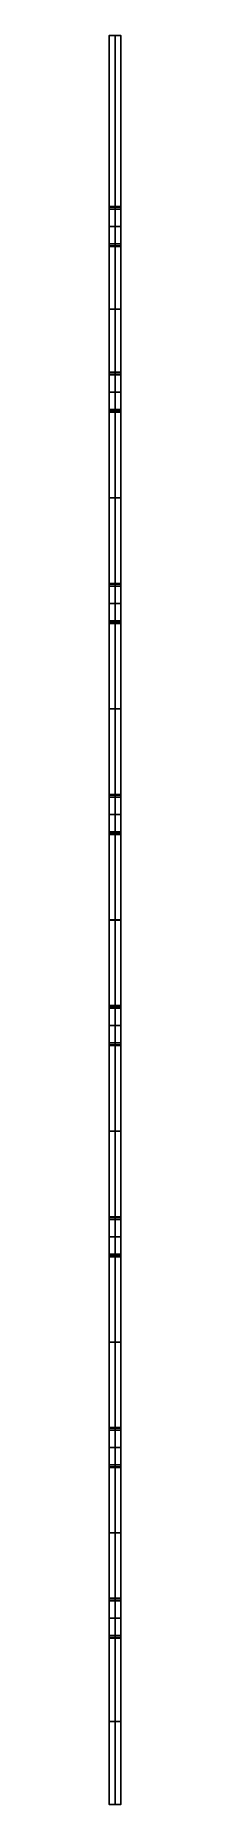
# Model space of a CAD drawing. Header units: millimetres. Extents: x 112 to 114, y -155 to 155.
import ezdxf

# ---------------------------------------------------------------- set-up
doc = ezdxf.new("R2010")
doc.units = ezdxf.units.MM
doc.header["$MEASUREMENT"] = 0
doc.layers.add('Default', color=7, linetype='Continuous', true_color=0x000000)

msp = doc.modelspace()

# ---------------------------------------------------------------- linework, layer by layer
at = {"layer": 'Default'}
for p, q in [((113, 125.02, 2), (113, 155, 2)), ((113, -155, 68), (113, 155, 68)), ((114, 125.02, 3.59), (112, 125.02, 3.59)), ((112, 125.02, 2.8), (114, 125.02, 2.8)), ((112, 124.88, 3.91), (114, 124.88, 3.91)), ((114, 124.56, 4.05), (112, 124.56, 4.05)), ((113, 125.02, 2), (113, 125.02, 3.59)), ((113, 124.56, 4.05), (113, 118.48, 4.05)), ((112, 121.52, 4.05), (114, 121.52, 4.05)), ((114, 118.48, 4.05), (112, 118.48, 4.05)), ((112, 118.15, 3.91), (114, 118.15, 3.91)), ((114, 118.02, 3.59), (112, 118.02, 3.59)), ((112, 118.02, 2.8), (114, 118.02, 2.8)), ((113, 118.02, 3.59), (113, 118.02, 2)), ((113, 95.99, 2), (113, 118.02, 2)), ((112, 107.01, 2), (114, 107.01, 2)), ((114, 95.99, 3.59), (112, 95.99, 3.59)), ((112, 95.99, 2.8), (114, 95.99, 2.8)), ((112, 95.86, 3.91), (114, 95.86, 3.91)), ((114, 95.54, 4.05), (112, 95.54, 4.05)), ((113, 95.99, 2), (113, 95.99, 3.59)), ((113, 95.54, 4.05), (113, 89.45, 4.05)), ((112, 92.5, 4.05), (114, 92.5, 4.05)), ((114, 89.45, 4.05), (112, 89.45, 4.05)), ((112, 89.13, 3.91), (114, 89.13, 3.91)), ((114, 89, 3.59), (112, 89, 3.59)), ((112, 89, 2.8), (114, 89, 2.8)), ((113, 89, 3.59), (113, 89, 2)), ((113, 58.96, 2), (113, 89, 2)), ((112, 73.98, 2), (114, 73.98, 2)), ((114, 58.96, 3.59), (112, 58.96, 3.59)), ((112, 58.96, 2.8), (114, 58.96, 2.8)), ((113, 58.96, 2), (113, 58.96, 3.59)), ((112, 58.83, 3.91), (114, 58.83, 3.91)), ((114, 58.51, 4.05), (112, 58.51, 4.05)), ((113, 58.51, 4.05), (113, 52.42, 4.05)), ((112, 55.47, 4.05), (114, 55.47, 4.05)), ((114, 52.42, 4.05), (112, 52.42, 4.05)), ((112, 52.1, 3.91), (114, 52.1, 3.91)), ((114, 51.97, 3.59), (112, 51.97, 3.59)), ((112, 51.97, 2.8), (114, 51.97, 2.8)), ((113, 51.97, 3.59), (113, 51.97, 2)), ((113, 22, 2), (113, 51.97, 2)), ((112, 36.99, 2), (114, 36.99, 2)), ((114, 22, 3.59), (112, 22, 3.59)), ((112, 22, 2.8), (114, 22, 2.8)), ((112, 21.87, 3.91), (114, 21.87, 3.91)), ((113, 22, 2), (113, 22, 3.59)), ((114, 21.55, 4.05), (112, 21.55, 4.05)), ((113, 21.55, 4.05), (113, 15.46, 4.05)), ((112, 18.51, 4.05), (114, 18.51, 4.05)), ((114, 15.46, 4.05), (112, 15.46, 4.05)), ((112, 15.14, 3.91), (114, 15.14, 3.91)), ((114, 15.01, 3.59), (112, 15.01, 3.59)), ((112, 15.01, 2.8), (114, 15.01, 2.8)), ((113, 15.01, 3.59), (113, 15.01, 2)), ((113, -15, 2), (113, 15.01, 2)), ((112, 0.01, 2), (114, 0.01, 2)), ((112, 0, 68), (114, 0, 68)), ((114, -15, 3.59), (112, -15, 3.59)), ((112, -15, 2.8), (114, -15, 2.8)), ((112, -15.13, 3.91), (114, -15.13, 3.91)), ((114, -15.45, 4.05), (112, -15.45, 4.05)), ((113, -15, 2), (113, -15, 3.59)), ((113, -15.45, 4.05), (113, -21.54, 4.05)), ((112, -18.49, 4.05), (114, -18.49, 4.05)), ((114, -21.54, 4.05), (112, -21.54, 4.05)), ((112, -21.86, 3.91), (114, -21.86, 3.91)), ((114, -21.99, 3.59), (112, -21.99, 3.59)), ((112, -21.99, 2.8), (114, -21.99, 2.8)), ((113, -21.99, 3.59), (113, -21.99, 2)), ((113, -52.01, 2), (113, -21.99, 2)), ((112, -37, 2), (114, -37, 2)), ((114, -52.01, 3.59), (112, -52.01, 3.59)), ((112, -52.01, 2.8), (114, -52.01, 2.8)), ((112, -52.14, 3.91), (114, -52.14, 3.91)), ((114, -52.47, 4.05), (112, -52.47, 4.05)), ((113, -52.01, 2), (113, -52.01, 3.59)), ((113, -52.47, 4.05), (113, -58.55, 4.05)), ((112, -55.51, 4.05), (114, -55.51, 4.05)), ((114, -58.55, 4.05), (112, -58.55, 4.05)), ((112, -58.87, 3.91), (114, -58.87, 3.91)), ((114, -59.01, 3.59), (112, -59.01, 3.59)), ((112, -59.01, 2.8), (114, -59.01, 2.8)), ((113, -59.01, 3.59), (113, -59.01, 2)), ((113, -88.92, 2), (113, -59.01, 2)), ((112, -73.97, 2), (114, -73.97, 2)), ((114, -88.92, 3.59), (112, -88.92, 3.59)), ((112, -88.92, 2.8), (114, -88.92, 2.8)), ((112, -89.06, 3.91), (114, -89.06, 3.91)), ((114, -89.38, 4.05), (112, -89.38, 4.05)), ((113, -88.92, 2), (113, -88.92, 3.59)), ((113, -89.38, 4.05), (113, -95.46, 4.05)), ((112, -92.42, 4.05), (114, -92.42, 4.05)), ((114, -95.46, 4.05), (112, -95.46, 4.05)), ((112, -95.79, 3.91), (114, -95.79, 3.91)), ((114, -95.92, 3.59), (112, -95.92, 3.59)), ((112, -95.92, 2.8), (114, -95.92, 2.8)), ((113, -95.92, 3.59), (113, -95.92, 2)), ((113, -118.83, 2), (113, -95.92, 2)), ((112, -107.37, 2), (114, -107.37, 2)), ((114, -118.83, 3.59), (112, -118.83, 3.59)), ((112, -118.83, 2.8), (114, -118.83, 2.8)), ((112, -118.96, 3.91), (114, -118.96, 3.91)), ((114, -119.28, 4.05), (112, -119.28, 4.05)), ((113, -118.83, 2), (113, -118.83, 3.59)), ((113, -119.28, 4.05), (113, -125.37, 4.05)), ((112, -122.32, 4.05), (114, -122.32, 4.05)), ((114, -125.37, 4.05), (112, -125.37, 4.05)), ((112, -125.69, 3.91), (114, -125.69, 3.91)), ((114, -125.82, 3.59), (112, -125.82, 3.59)), ((112, -125.82, 2.8), (114, -125.82, 2.8)), ((113, -125.82, 3.59), (113, -125.82, 2)), ((113, -155, 2), (113, -125.82, 2)), ((112, -140.41, 2), (114, -140.41, 2))]:
    msp.add_line(p, q, dxfattribs=at)
at = {"layer": 'Default', "extrusion": (1, 0, 0)}
for centre, start, end in [((124.56, 3.59, 112), 0, 90), ((124.56, 3.59, 113), 0, 90), ((124.56, 3.59, 114), 360, 90), ((118.48, 3.59, 112), 90, 180), ((118.48, 3.59, 113), 90, 180), ((118.48, 3.59, 114), 90, 180), ((95.54, 3.59, 112), 0, 90), ((95.54, 3.59, 113), 0, 90), ((95.54, 3.59, 114), 0, 90), ((89.45, 3.59, 112), 90, 180), ((89.45, 3.59, 113), 90, 180), ((89.45, 3.59, 114), 90, 180), ((58.51, 3.59, 112), 0, 90), ((58.51, 3.59, 113), 0, 90), ((58.51, 3.59, 114), 0, 90), ((52.42, 3.59, 112), 90, 180), ((52.42, 3.59, 113), 90, 180), ((52.42, 3.59, 114), 90, 180), ((21.55, 3.59, 113), 0, 90), ((21.55, 3.59, 114), 0, 90), ((15.46, 3.59, 113), 90, 180), ((15.46, 3.59, 114), 90, 180), ((-15.45, 3.59, 112), 0, 90), ((-15.45, 3.59, 113), 0, 90), ((-15.45, 3.59, 114), 0, 90), ((-21.54, 3.59, 112), 90, 180), ((-21.54, 3.59, 113), 90, 180), ((-21.54, 3.59, 114), 90, 180), ((-52.47, 3.59, 113), 0, 90), ((-58.55, 3.59, 113), 90, 180), ((-58.55, 3.59, 114), 90, 180), ((-89.38, 3.59, 112), 0, 90), ((-89.38, 3.59, 113), 0, 90), ((-89.38, 3.59, 114), 0, 90), ((-95.46, 3.59, 112), 90, 180), ((-95.46, 3.59, 113), 90, 180), ((-95.46, 3.59, 114), 90, 180), ((-119.28, 3.59, 112), 0, 90), ((-119.28, 3.59, 113), 0, 90), ((-119.28, 3.59, 114), 0, 90), ((-125.37, 3.59, 112), 90, 180), ((-125.37, 3.59, 113), 90, 180), ((-125.37, 3.59, 114), 90, 180)]:
    msp.add_arc(centre, 0.455, start, end, dxfattribs=at)
at = {"layer": 'Default', "extrusion": (1, -3.12287e-14, -3.12287e-14)}
msp.add_arc((21.55, 3.59, 112), 0.455, 0, 90, dxfattribs=at)
at = {"layer": 'Default', "extrusion": (1, 6.24573e-14, -3.12287e-14)}
msp.add_arc((15.46, 3.59, 112), 0.455, 90, 180, dxfattribs=at)
at = {"layer": 'Default', "extrusion": (1, 3.12287e-14, 3.12287e-14)}
msp.add_arc((-52.47, 3.59, 112), 0.455, 0, 90, dxfattribs=at)
at = {"layer": 'Default', "extrusion": (1, 0, 3.12287e-14)}
for centre, start, end in [((-52.47, 3.59, 114), 0, 90), ((-58.55, 3.59, 112), 90, 180)]:
    msp.add_arc(centre, 0.455, start, end, dxfattribs=at)
at = {"layer": 'Default'}
for points in [[(114, 155, 2), (113, 155, 2), (112, 155, 2)], [(112, 155, 2), (112, 155, 35), (112, 155, 68)], [(114, 155, 68), (113, 155, 68), (112, 155, 68)], [(114, 155, 35), (113, 155, 35), (112, 155, 35)], [(113, 155, 2), (113, 155, 35), (113, 155, 68)], [(114, 155, 2), (114, 155, 35), (114, 155, 68)], [(112, 155, 2), (112, 140.01, 2), (112, 125.02, 2)], [(112, 155, 68), (112, 0, 68), (112, -155, 68)], [(112, 155, 35), (112, 0, 35), (112, -155, 35)], [(114, -155, 68), (114, 0, 68), (114, 155, 68)], [(114, 125.02, 2), (114, 140.01, 2), (114, 155, 2)], [(114, -155, 35), (114, 0, 35), (114, 155, 35)], [(112, 125.02, 2), (112, 125.02, 2.8), (112, 125.02, 3.59)], [(112, 125.02, 2), (113, 125.02, 2), (114, 125.02, 2)], [(112, 124.56, 4.05), (112, 121.52, 4.05), (112, 118.48, 4.05)], [(114, 125.02, 3.59), (114, 125.02, 2.8), (114, 125.02, 2)], [(114, 118.48, 4.05), (114, 121.52, 4.05), (114, 124.56, 4.05)], [(112, 118.02, 3.59), (112, 118.02, 2.8), (112, 118.02, 2)], [(114, 118.02, 2), (113, 118.02, 2), (112, 118.02, 2)], [(112, 118.02, 2), (112, 107.01, 2), (112, 95.99, 2)], [(114, 95.99, 2), (114, 107.01, 2), (114, 118.02, 2)], [(114, 118.02, 2), (114, 118.02, 2.8), (114, 118.02, 3.59)], [(112, 95.99, 2), (112, 95.99, 2.8), (112, 95.99, 3.59)], [(112, 95.99, 2), (113, 95.99, 2), (114, 95.99, 2)], [(112, 95.54, 4.05), (112, 92.5, 4.05), (112, 89.45, 4.05)], [(114, 95.99, 3.59), (114, 95.99, 2.8), (114, 95.99, 2)], [(114, 89.45, 4.05), (114, 92.5, 4.05), (114, 95.54, 4.05)], [(112, 89, 3.59), (112, 89, 2.8), (112, 89, 2)], [(114, 89, 2), (113, 89, 2), (112, 89, 2)], [(112, 89, 2), (112, 73.98, 2), (112, 58.96, 2)], [(114, 58.96, 2), (114, 73.98, 2), (114, 89, 2)], [(114, 89, 2), (114, 89, 2.8), (114, 89, 3.59)], [(112, 58.96, 2), (112, 58.96, 2.8), (112, 58.96, 3.59)], [(112, 58.96, 2), (113, 58.96, 2), (114, 58.96, 2)], [(114, 58.96, 3.59), (114, 58.96, 2.8), (114, 58.96, 2)], [(112, 58.51, 4.05), (112, 55.47, 4.05), (112, 52.42, 4.05)], [(114, 52.42, 4.05), (114, 55.47, 4.05), (114, 58.51, 4.05)], [(112, 51.97, 3.59), (112, 51.97, 2.8), (112, 51.97, 2)], [(114, 51.97, 2), (113, 51.97, 2), (112, 51.97, 2)], [(112, 51.97, 2), (112, 36.99, 2), (112, 22, 2)], [(114, 22, 2), (114, 36.99, 2), (114, 51.97, 2)], [(114, 51.97, 2), (114, 51.97, 2.8), (114, 51.97, 3.59)], [(112, 22, 2), (112, 22, 2.8), (112, 22, 3.59)], [(112, 22, 2), (113, 22, 2), (114, 22, 2)], [(114, 22, 3.59), (114, 22, 2.8), (114, 22, 2)], [(112, 21.55, 4.05), (112, 18.51, 4.05), (112, 15.46, 4.05)], [(114, 15.46, 4.05), (114, 18.51, 4.05), (114, 21.55, 4.05)], [(112, 15.01, 3.59), (112, 15.01, 2.8), (112, 15.01, 2)], [(114, 15.01, 2), (113, 15.01, 2), (112, 15.01, 2)], [(112, 15.01, 2), (112, 0.01, 2), (112, -15, 2)], [(114, -15, 2), (114, 0.01, 2), (114, 15.01, 2)], [(114, 15.01, 2), (114, 15.01, 2.8), (114, 15.01, 3.59)], [(112, 0, 2), (112, 0, 35), (112, 0, 68)], [(114, 0, 2), (114, 0, 35), (114, 0, 68)], [(112, -15, 2), (112, -15, 2.8), (112, -15, 3.59)], [(112, -15, 2), (113, -15, 2), (114, -15, 2)], [(112, -15.45, 4.05), (112, -18.49, 4.05), (112, -21.54, 4.05)], [(114, -15, 3.59), (114, -15, 2.8), (114, -15, 2)], [(114, -21.54, 4.05), (114, -18.49, 4.05), (114, -15.45, 4.05)], [(112, -21.99, 3.59), (112, -21.99, 2.8), (112, -21.99, 2)], [(114, -21.99, 2), (113, -21.99, 2), (112, -21.99, 2)], [(112, -21.99, 2), (112, -37, 2), (112, -52.01, 2)], [(114, -52.01, 2), (114, -37, 2), (114, -21.99, 2)], [(114, -21.99, 2), (114, -21.99, 2.8), (114, -21.99, 3.59)], [(112, -52.01, 2), (112, -52.01, 2.8), (112, -52.01, 3.59)], [(112, -52.01, 2), (113, -52.01, 2), (114, -52.01, 2)], [(112, -52.47, 4.05), (112, -55.51, 4.05), (112, -58.55, 4.05)], [(114, -52.01, 3.59), (114, -52.01, 2.8), (114, -52.01, 2)], [(114, -58.55, 4.05), (114, -55.51, 4.05), (114, -52.47, 4.05)], [(112, -59.01, 3.59), (112, -59.01, 2.8), (112, -59.01, 2)], [(114, -59.01, 2), (113, -59.01, 2), (112, -59.01, 2)], [(112, -59.01, 2), (112, -73.97, 2), (112, -88.92, 2)], [(114, -88.92, 2), (114, -73.97, 2), (114, -59.01, 2)], [(114, -59.01, 2), (114, -59.01, 2.8), (114, -59.01, 3.59)], [(112, -88.92, 2), (112, -88.92, 2.8), (112, -88.92, 3.59)], [(112, -88.92, 2), (113, -88.92, 2), (114, -88.92, 2)], [(112, -89.38, 4.05), (112, -92.42, 4.05), (112, -95.46, 4.05)], [(114, -88.92, 3.59), (114, -88.92, 2.8), (114, -88.92, 2)], [(114, -95.46, 4.05), (114, -92.42, 4.05), (114, -89.38, 4.05)], [(112, -95.92, 3.59), (112, -95.92, 2.8), (112, -95.92, 2)], [(114, -95.92, 2), (113, -95.92, 2), (112, -95.92, 2)], [(112, -95.92, 2), (112, -107.37, 2), (112, -118.83, 2)], [(114, -118.83, 2), (114, -107.37, 2), (114, -95.92, 2)], [(114, -95.92, 2), (114, -95.92, 2.8), (114, -95.92, 3.59)], [(112, -118.83, 2), (112, -118.83, 2.8), (112, -118.83, 3.59)], [(112, -118.83, 2), (113, -118.83, 2), (114, -118.83, 2)], [(112, -119.28, 4.05), (112, -122.32, 4.05), (112, -125.37, 4.05)], [(114, -118.83, 3.59), (114, -118.83, 2.8), (114, -118.83, 2)], [(114, -125.37, 4.05), (114, -122.32, 4.05), (114, -119.28, 4.05)], [(112, -125.82, 3.59), (112, -125.82, 2.8), (112, -125.82, 2)], [(114, -125.82, 2), (113, -125.82, 2), (112, -125.82, 2)], [(112, -125.82, 2), (112, -140.41, 2), (112, -155, 2)], [(114, -155, 2), (114, -140.41, 2), (114, -125.82, 2)], [(114, -125.82, 2), (114, -125.82, 2.8), (114, -125.82, 3.59)], [(112, -155, 2), (113, -155, 2), (114, -155, 2)], [(112, -155, 68), (113, -155, 68), (114, -155, 68)], [(112, -155, 2), (112, -155, 35), (112, -155, 68)], [(112, -155, 35), (113, -155, 35), (114, -155, 35)], [(113, -155, 2), (113, -155, 35), (113, -155, 68)], [(114, -155, 2), (114, -155, 35), (114, -155, 68)]]:
    msp.add_open_spline(points, degree=2, dxfattribs=at)

doc.saveas('drawing.dxf')
